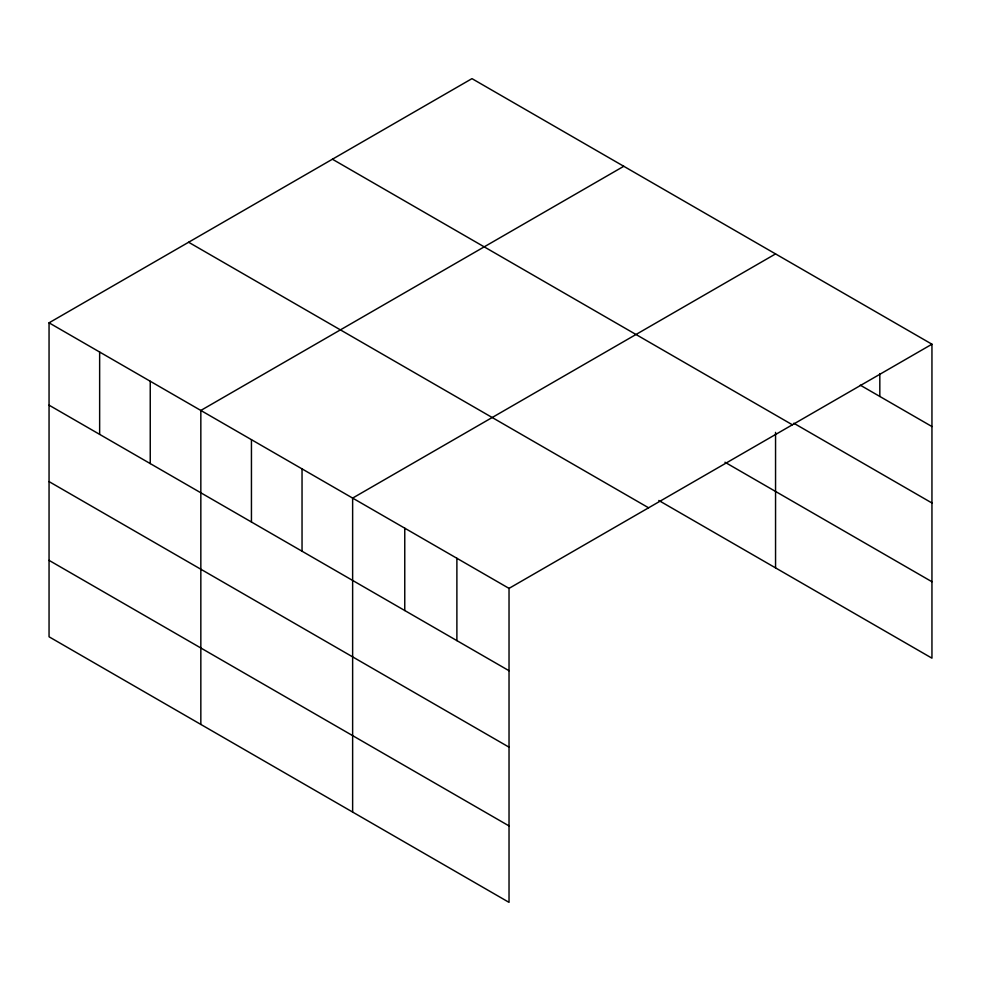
<?xml version="1.0" encoding="UTF-8"?>
<svg xmlns="http://www.w3.org/2000/svg" width="981" height="981" viewBox="0 0 981 981"><rect width="100%" height="100%" fill="white"/><g stroke="black" fill="none" stroke-linecap="round" stroke-linejoin="round"><path stroke-width="1.47" d="M49.05 322.823L509.029 588.379L509.029 902.361L49.05 636.792L49.05 322.823L471.971 78.639L931.95 344.208L931.95 658.177L658.791 500.482M623.769 166.28L200.835 410.45L200.835 724.432M775.554 253.92L352.633 498.09L352.633 812.06M509.029 588.379L931.95 344.208M860.276 385.165L931.95 426.551M793.801 423.228L931.95 502.995M332.412 159.216L792.378 424.785M724.959 462.235L931.95 581.745M188.622 242.246L648.588 507.802M49.05 405.165L509.029 670.722M49.05 481.597L509.029 747.166M49.05 560.359L509.029 825.916M879.822 373.577L879.822 396.459M775.554 432.388L775.554 567.889M456.888 558.287L456.888 640.63M404.761 528.183L404.761 610.538M302.038 468.881L302.038 551.224M251.443 439.672L251.443 522.015M150.24 381.241L150.24 463.584M99.645 352.032L99.645 434.375"/></g></svg>
